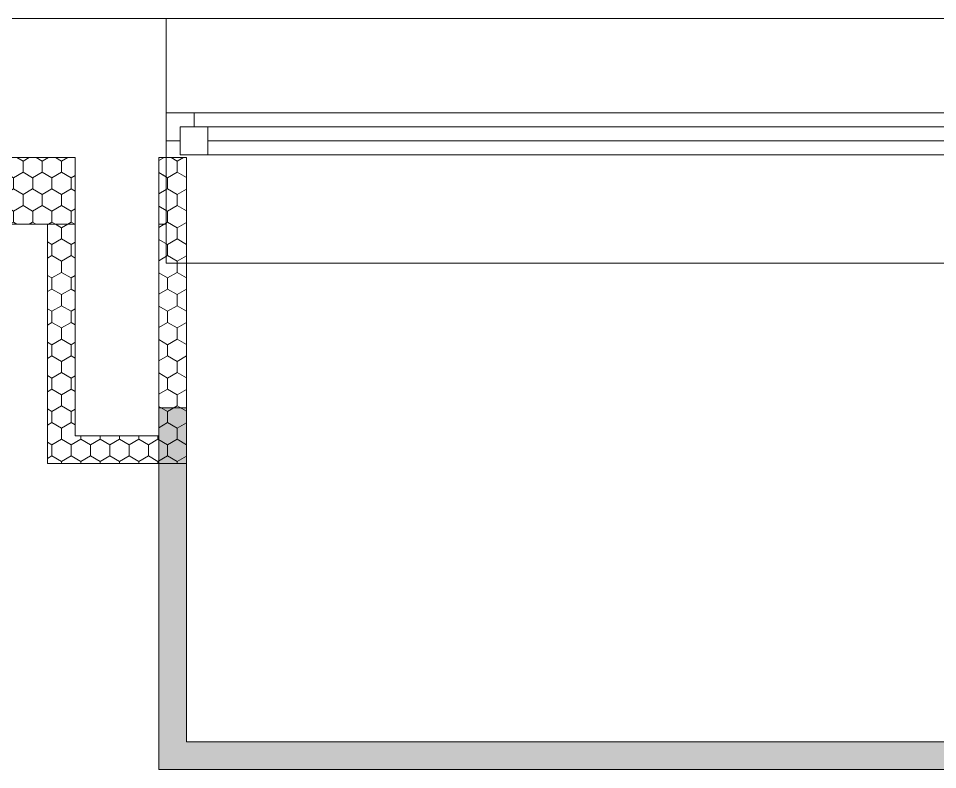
# Model space of a CAD drawing. Header units: millimetres. Extents: x 2773669 to 2919208, y -67651 to -3984.
# Drawn here: x 2805366 to 2807018, y -56559 to -55209 of the extents above; entities that cross this region are included whole.
import ezdxf

# ---------------------------------------------------------------- set-up
doc = ezdxf.new("R2010")
doc.units = ezdxf.units.MM
doc.header["$MEASUREMENT"] = 0
doc.layers.add('0_muret e jashtme', color=7, linetype='Continuous')
for name, color, linetype, lineweight, true_color in [('0_muret e jashtme_Pen_No__82', 7, 'Continuous', 0, 0xaaaaaa), ('ARCHICAD Windows_Pen_No__82', 7, 'Continuous', 0, 0xaaaaaa), ('Structural - Bearing_Pen_No__82', 7, 'Continuous', 0, 0xaaaaaa)]:
    doc.layers.add(name, color=color, linetype=linetype, lineweight=lineweight, true_color=true_color)
doc.layers.add('Structural - Bearing_Pen_No__19', color=255, linetype='Continuous', lineweight=0)
pattern_1 = [(90, (2247653.822, -76424.967), (-34.6410162, 0), [20, -40]), (90, (2247636.502, -76394.967), (-34.6410162, 0), [20, -40]), (150, (2247653.822, -76404.967), (17.320508, 30), [20, -40]), (150, (2247619.18, -76404.967), (17.320508, 30), [20, -40]), (210, (2247653.822, -76424.967), (-17.320508, 30), [20, -40]), (210, (2247619.18, -76424.967), (-17.320508, 30), [20, -40])]

# ---------------------------------------------------------------- blocks, each defined once
blk = doc.blocks.new('Window 22_2')
at = {"layer": 'ARCHICAD Windows_Pen_No__82', "color": 253, "linetype": 'Continuous', "lineweight": 0, "true_color": 0xaaaaaa}
for p, q in [((-800, 150), (-800, 220)), ((-800, 220), (800, 220)), ((800, 220), (800, 150)), ((-800, 150), (-800, 30)), ((800, 150), (800, 30)), ((-800, 30), (-800, 0)), ((-775, 25), (-725, 25)), ((-775, -25), (-775, 25)), ((-725, 25), (725, 25)), ((-725, 25), (-725, -25)), ((-725, 25), (725, 25)), ((725, -25), (725, 25)), ((725, 25), (775, 25)), ((775, 25), (775, -25)), ((800, 30), (800, 0)), ((-800, 0), (-775, 0)), ((-800, 0), (-800, -50)), ((-800, 0), (-800, -50)), ((-775, 0), (-775, -25)), ((-725, 0), (725, 0)), ((775, -25), (775, 0)), ((775, 0), (800, 0)), ((800, 0), (800, -50)), ((800, 0), (800, -50)), ((-775, -25), (-750, -25)), ((-725, -25), (-775, -25)), ((-750, -25), (-750, -50)), ((725, -25), (-725, -25)), ((775, -25), (725, -25)), ((750, -50), (750, -25)), ((750, -25), (775, -25)), ((-750, -50), (-800, -50)), ((-800, -50), (-800, -220)), ((750, -50), (-750, -50)), ((800, -50), (750, -50)), ((800, -50), (800, -220)), ((-800, -220), (800, -220))]:
    blk.add_line(p, q, dxfattribs=at)
blk = doc.blocks.new('Wall_3', base_point=(2804318.2, -55208.5))
at = {"layer": '0_muret e jashtme_Pen_No__82', "linetype": 'Continuous', "lineweight": 0, "true_color": 0xaaaaaa}
h = blk.add_hatch(dxfattribs=at)
h.set_pattern_fill('STYROFOAM_SM_INSULATION', color=253, style=0, pattern_type=2)
h.set_pattern_definition(pattern_1)
h.paths.add_polyline_path([(2805468.2, -55458.5), (2804068.2, -55458.5), (2803948.2, -55578.5), (2805468.2, -55578.5)])
h = blk.add_hatch(dxfattribs=at)
h.set_pattern_fill('STYROFOAM_SM_INSULATION', color=253, style=0, pattern_type=2)
h.set_pattern_definition(pattern_1)
h.paths.add_polyline_path([(2805618.2, -55458.5), (2805618.2, -55578.5), (2805631.6, -55578.5), (2805631.6, -55458.5)])
at = {"layer": '0_muret e jashtme_Pen_No__82', "color": 253, "linetype": 'Continuous', "lineweight": 0, "true_color": 0xaaaaaa}
for p, q in [((2805631.6, -55378.5), (2805631.6, -55208.5)), ((2805631.6, -55428.5), (2805631.6, -55378.5)), ((2805631.6, -55458.5), (2805631.6, -55428.5)), ((2804068.2, -55458.5), (2805468.2, -55458.5)), ((2805468.2, -55458.5), (2805468.2, -55578.5)), ((2805618.2, -55578.5), (2805618.2, -55458.5)), ((2805618.2, -55458.5), (2805631.6, -55458.5)), ((2805631.6, -55578.5), (2805631.6, -55458.5))]:
    blk.add_line(p, q, dxfattribs=at)
at = {"layer": '0_muret e jashtme_Pen_No__82', "color": 253, "linetype": 'Continuous', "lineweight": 0, "true_color": 0xaaaaaa, "flags": 128}
for points in [[(2805631.6, -55208.5), (2804318.2, -55208.5)], [(2803948.2, -55578.5), (2805468.2, -55578.5)], [(2805618.2, -55578.5), (2805631.6, -55578.5)]]:
    blk.add_lwpolyline(points, dxfattribs=at)
at = {"layer": 'ARCHICAD Windows_Pen_No__82', "color": 253, "linetype": 'Continuous', "lineweight": 0, "true_color": 0xaaaaaa, "zscale": 1000, "rotation": 180}
blk.add_blockref('Window 22_2', (2806431.6, -55428.5), dxfattribs=at)
blk = doc.blocks.new('Wall_61', base_point=(2805618.2, -55208.5))
at = {"layer": '0_muret e jashtme_Pen_No__82', "color": 253, "linetype": 'Continuous', "lineweight": 0, "true_color": 0xaaaaaa}
for p, q in [((2805468.2, -55458.5), (2805468.2, -55578.5)), ((2805618.2, -55578.5), (2805618.2, -55458.5))]:
    blk.add_line(p, q, dxfattribs=at)
at = {"layer": '0_muret e jashtme_Pen_No__82', "color": 253, "linetype": 'Continuous', "lineweight": 0, "true_color": 0xaaaaaa, "flags": 128}
for points in [[(2805468.2, -55578.5), (2805468.2, -55958.5)], [(2805618.2, -55958.5), (2805618.2, -55578.5)], [(2805468.2, -55958.5), (2805618.2, -55958.5)]]:
    blk.add_lwpolyline(points, dxfattribs=at)

msp = doc.modelspace()

# ---------------------------------------------------------------- hatches: boundary and pattern name
at = {"layer": '0_muret e jashtme_Pen_No__82', "linetype": 'Continuous', "lineweight": 0, "true_color": 0xaaaaaa}
h = msp.add_hatch(dxfattribs=at)
h.set_pattern_fill('STYROFOAM_SM_INSULATION', color=253, style=0, pattern_type=2)
h.set_pattern_definition(pattern_1)
h.paths.add_polyline_path([(2805468.17292, -55578.54946), (2805468.17292, -55958.54946), (2805618.17292, -55958.54946), (2805618.17292, -55458.54953), (2805668.17292, -55458.54953), (2805668.17292, -56008.54946), (2805418.17292, -56008.54946), (2805418.17292, -55578.54946)])
at = {"layer": 'Structural - Bearing_Pen_No__19', "linetype": 'Continuous', "lineweight": 0}
msp.add_hatch(color=255, dxfattribs=at).paths.add_polyline_path([(2805618.17292, -56558.54946), (2805618.17292, -55908.54946), (2805668.17292, -55908.54946), (2805668.17292, -56508.54945), (2808018.17292, -56508.54945), (2808018.17292, -55908.54946), (2808067.83417, -55908.54946), (2808067.83417, -56558.54946)])

# ---------------------------------------------------------------- linework, layer by layer
at = {"layer": '0_muret e jashtme_Pen_No__82', "color": 253, "linetype": 'Continuous', "lineweight": 0, "true_color": 0xaaaaaa, "flags": 128}
msp.add_lwpolyline([(2805468.17292, -55578.54946), (2805468.17292, -55958.54946), (2805618.17292, -55958.54946), (2805618.17292, -55458.54953), (2805668.17292, -55458.54953), (2805668.17292, -56008.54946), (2805418.17292, -56008.54946), (2805418.17292, -55578.54946)], close=True, dxfattribs=at)
at = {"layer": 'Structural - Bearing_Pen_No__82', "color": 253, "linetype": 'Continuous', "lineweight": 0, "true_color": 0xaaaaaa, "flags": 128}
for points in [[(2808018.17292, -55908.54946), (2808018.17292, -56508.54945), (2805668.17292, -56508.54945), (2805668.17292, -55908.54946), (2805618.17292, -55908.54946), (2805618.17292, -55578.54946), (2805631.59048, -55578.54946), (2805631.59048, -55648.54946), (2807241.34255, -55648.54946), (2807241.34255, -55578.54946), (2808068.17292, -55578.54946), (2808068.17292, -56558.54946), (2808067.83417, -56558.54946), (2808067.83417, -55908.54946)], [(2805618.17292, -56558.54946), (2805618.17292, -55908.54946), (2805668.17292, -55908.54946), (2805668.17292, -56508.54945), (2808018.17292, -56508.54945), (2808018.17292, -55908.54946), (2808067.83417, -55908.54946), (2808067.83417, -56558.54946)]]:
    msp.add_lwpolyline(points, close=True, dxfattribs=at)

# ---------------------------------------------------------------- block references
at = {"layer": '0_muret e jashtme', "color": 7, "lineweight": 0}
for name, p in [('Wall_3', (2804318.17292, -55208.54946)), ('Wall_61', (2805618.17292, -55208.54946))]:
    msp.add_blockref(name, p, dxfattribs=at)

doc.saveas('drawing.dxf')
